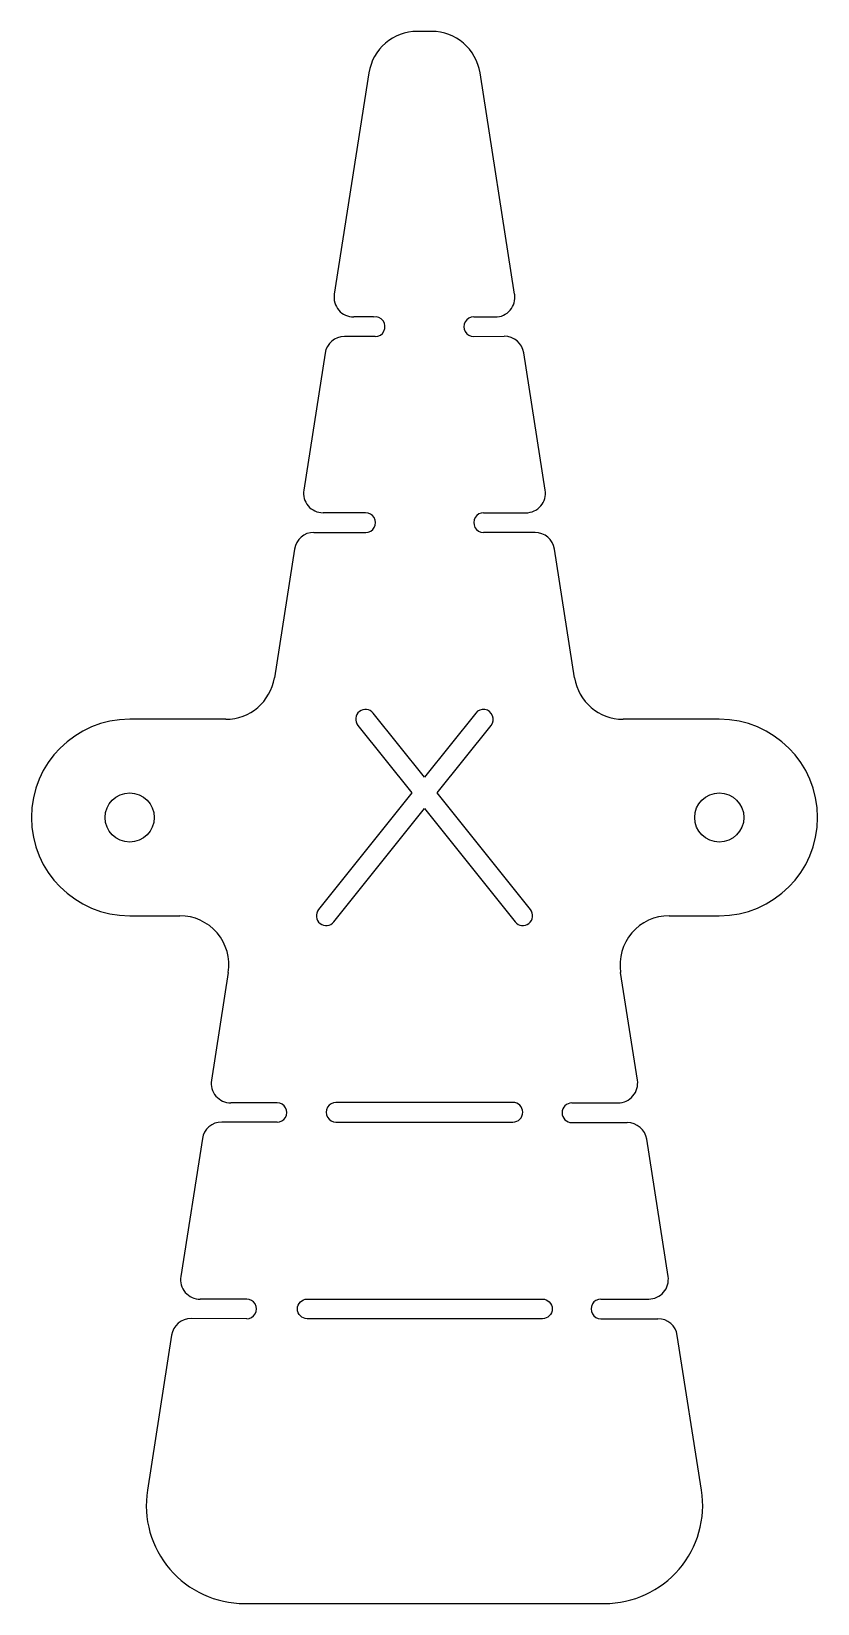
# Model space of a CAD drawing. Header units: inches. Extents: x -2 to 2, y -5 to 3.
import ezdxf

# ---------------------------------------------------------------- set-up
doc = ezdxf.new("R2010")
doc.units = ezdxf.units.IN
doc.layers.get('0').update_dxf_attribs({"linetype": 'CONTINUOUS'})

msp = doc.modelspace()

# ---------------------------------------------------------------- linework, layer by layer
for p, q in [((0.036, 3), (-0.036, 3)), ((-0.283, 2.7886), (-0.459, 1.6623)), ((0.459, 1.6623), (0.283, 2.7886)), ((-0.2592, 1.5469), (-0.3602, 1.5469)), ((0.2509, 1.5476), (0.3596, 1.5469)), ((-0.2508, 1.4476), (-0.4068, 1.4479)), ((0.2509, 1.4476), (0.4062, 1.4486)), ((-0.5057, 1.3633), (-0.6146, 0.6664)), ((0.6147, 0.666), (0.5056, 1.364)), ((-0.2995, 0.5506), (-0.516, 0.551)), ((0.3011, 0.5506), (0.5159, 0.5506)), ((-0.5626, 0.4508), (-0.2989, 0.4506)), ((0.5628, 0.4505), (0.3007, 0.4506)), ((-0.6615, 0.3663), (-0.7638, -0.2886)), ((0.7638, -0.2886), (0.6616, 0.366)), ((0, -0.795), (-0.261, -0.4688)), ((0.261, -0.4688), (0, -0.795)), ((-1.0108, -0.5), (-1.5, -0.5)), ((-0.339, -0.5312), (-0.064, -0.875)), ((0.064, -0.875), (0.339, -0.5312)), ((1.5003, -0.5), (1.0108, -0.5)), ((-0.064, -0.875), (-0.539, -1.4688)), ((0.539, -1.4688), (0.064, -0.875)), ((-0.461, -1.5312), (0, -0.955)), ((0, -0.955), (0.461, -1.5312)), ((-1.5, -1.5), (-1.2452, -1.5)), ((1.2452, -1.5), (1.5003, -1.5)), ((-0.9982, -1.7886), (-1.0839, -2.3369)), ((1.0839, -2.3368), (0.9982, -1.7886)), ((-0.7488, -2.4524), (-0.9851, -2.4524)), ((0.4498, -2.4498), (-0.4502, -2.4496)), ((0.7502, -2.4527), (0.9853, -2.4522)), ((-0.75, -2.5496), (-1.0315, -2.5496)), ((-0.4502, -2.5496), (0.4498, -2.5498)), ((0.7503, -2.5527), (1.0321, -2.5528)), ((-1.1303, -2.6342), (-1.24, -3.3359)), ((1.2399, -3.3351), (1.1308, -2.6373)), ((-0.9046, -3.4506), (-1.1409, -3.4513)), ((0.8978, -3.4506), (1.1411, -3.4506)), ((-0.9046, -3.5506), (-1.1875, -3.5497)), ((0.8977, -3.5506), (1.1879, -3.5506)), ((-1.2866, -3.6342), (-1.4098, -4.4228)), ((1.4098, -4.4228), (1.2867, -3.6351)), ((-0.9158, -5), (0, -5)), ((0, -5), (0.9158, -5))]:
    msp.add_line(p, q)
msp.add_lwpolyline([(0.6, -3.5506), (-0.5963, -3.5506, -1), (-0.5963, -3.4506), (0.6, -3.4506, -1)], format="xyb", close=True)
for centre in [(-1.5, -1), (1.5003, -1)]:
    msp.add_circle(centre, 0.125)
for centre, radius, start, end in [((-0.036, 2.75), 0.25, 90, 171.11934), ((0.036, 2.75), 0.25, 8.88066, 90), ((-0.3602, 1.6469), 0.1, 171.11934, 270), ((0.3602, 1.6469), 0.1, -90.36494, 8.88066), ((-0.2507, 1.4976), 0.05, -90.1043, 99.74675), ((0.2506, 1.4976), 0.05, 89.63506, 270.36494), ((-0.4069, 1.3479), 0.1, 89.8957, 171.11934), ((0.4068, 1.3486), 0.1, 8.88066, 90.36494), ((-0.5158, 0.651), 0.1, 171.11934, 269.8957), ((0.5159, 0.6506), 0.1, -90, 8.88066), ((-0.2988, 0.5006), 0.05, -90.04956, 90.78413), ((0.3007, 0.5006), 0.05, 87.868, 269.98175), ((-0.5627, 0.3508), 0.1, 89.95044, 171.11934), ((0.5628, 0.3505), 0.1, 8.88066, 89.98175), ((-1.0108, -0.25), 0.25, 270, 351.11934), ((1.0108, -0.25), 0.25, 188.88066, 270), ((-0.3, -0.5), 0.05, 38.65981, 218.65981), ((0.3, -0.5), 0.05, -38.65981, 141.34019), ((-1.5, -1), 0.5, 90, 270), ((1.5003, -1), 0.5, -90, 90), ((-1.2452, -1.75), 0.25, -8.88066, 90), ((-0.5, -1.5), 0.05, 141.34019, 321.34019), ((0.5, -1.5), 0.05, -141.34019, 38.65981), ((1.2452, -1.75), 0.25, 90, 188.88066), ((-0.9851, -2.3524), 0.1, 171.11934, 270), ((0.9851, -2.3522), 0.1, -89.88529, 8.88066), ((-0.7488, -2.501), 0.0486, -91.38001, 90), ((-0.4502, -2.4996), 0.05, 89.9837, 269.9837), ((0.4498, -2.4998), 0.05, -90.0163, 89.9837), ((0.7503, -2.5027), 0.05, 90.11471, 269.9837), ((-1.0315, -2.6496), 0.1, 90, 171.11934), ((1.032, -2.6528), 0.1, 8.88066, 89.9837), ((-1.1412, -3.3513), 0.1, 171.11934, 270.17736), ((1.1411, -3.3506), 0.1, -90, 8.88066), ((-0.9045, -3.5006), 0.05, -90.17736, 90.17736), ((0.8977, -3.5006), 0.05, 89.82264, 270), ((-1.1878, -3.6497), 0.1, 89.82264, 171.11934), ((1.1879, -3.6506), 0.1, 8.88066, 90), ((-0.9158, -4.5), 0.5, 171.11934, 270.00001), ((0.9158, -4.5), 0.5, -90, 8.88066)]:
    msp.add_arc(centre, radius, start, end)

doc.saveas('drawing.dxf')
